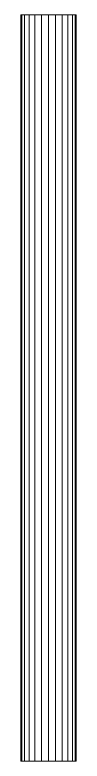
# Model space of a CAD drawing. Header units: inches. Extents: x -3325 to -59, y 5 to 733.
# Drawn here: x -2801.6 to -2799.7, y 158.05 to 183.76 of the extents above; entities that cross this region are included whole.
import ezdxf

# ---------------------------------------------------------------- set-up
doc = ezdxf.new("R2010")
doc.units = ezdxf.units.IN
doc.header["$MEASUREMENT"] = 0
doc.layers.add('P-PIPE', color=10, linetype='Continuous', lineweight=9)

msp = doc.modelspace()

# ---------------------------------------------------------------- linework, layer by layer
at = {"layer": 'P-PIPE', "color": 1}
msp.add_line((-2800.65, 183.756, 1076), (-2800.65, 158.049, 1076), dxfattribs=at)
msp.add_line((-2800.65, 183.756, 1076), (-2800.65, 158.049, 1076), dxfattribs=at)

# ---------------------------------------------------------------- meshes
mesh = msp.add_polyface(dxfattribs=at)
corners = [(-2801.6, 183.756, 1076), (-2801.567, 183.756, 1076.246), (-2801.472, 183.756, 1076.475), (-2801.321, 183.756, 1076.672), (-2801.125, 183.756, 1076.823), (-2800.896, 183.756, 1076.918), (-2800.65, 183.756, 1076.95), (-2800.404, 183.756, 1076.918), (-2800.175, 183.756, 1076.823), (-2799.978, 183.756, 1076.672), (-2799.827, 183.756, 1076.475), (-2799.732, 183.756, 1076.246), (-2799.7, 183.756, 1076), (-2799.732, 183.756, 1075.754), (-2799.827, 183.756, 1075.525), (-2799.978, 183.756, 1075.328), (-2800.175, 183.756, 1075.177), (-2800.404, 183.756, 1075.082), (-2800.65, 183.756, 1075.05), (-2800.896, 183.756, 1075.082), (-2801.125, 183.756, 1075.177), (-2801.321, 183.756, 1075.328), (-2801.472, 183.756, 1075.525), (-2801.567, 183.756, 1075.754)]
mesh.append_faces([[corners[k] for k in face] for face in [(18, 16, 17)]], dxfattribs={"vtx0": -1, "color": 1})
mesh.append_faces([[corners[k] for k in face] for face in [(9, 4, 8)]], dxfattribs={"vtx0": -1, "vtx1": -1, "color": 1})
mesh.append_faces([[corners[k] for k in face] for face in [(21, 9, 15, 16)]], dxfattribs={"vtx0": -1, "vtx1": -1, "vtx3": -1, "color": 1})
mesh.append_faces([[corners[k] for k in face] for face in [(5, 6, 4), (14, 15, 13)]], dxfattribs={"vtx1": -1, "color": 1})
mesh.append_faces([[corners[k] for k in face] for face in [(3, 4, 9, 21), (20, 21, 16, 18)]], dxfattribs={"vtx1": -1, "vtx2": -1, "vtx3": -1, "color": 1})
mesh.append_faces([[corners[k] for k in face] for face in [(23, 0, 1), (18, 19, 20)]], dxfattribs={"vtx2": -1, "color": 1})
mesh.append_faces([[corners[k] for k in face] for face in [(1, 2, 3, 23), (6, 7, 8, 4), (9, 10, 11, 15), (21, 22, 23, 3), (11, 12, 13, 15)]], dxfattribs={"vtx2": -1, "vtx3": -1, "color": 1})
mesh = msp.add_polyface(dxfattribs=at)
corners = [(-2800.65, 183.756, 1076.95), (-2800.896, 183.756, 1076.918), (-2801.125, 183.756, 1076.823), (-2801.321, 183.756, 1076.672), (-2801.472, 183.756, 1076.475), (-2801.567, 183.756, 1076.246), (-2801.6, 183.756, 1076), (-2801.6, 158.049, 1076), (-2801.567, 158.049, 1076.246), (-2801.472, 158.049, 1076.475), (-2801.321, 158.049, 1076.672), (-2801.125, 158.049, 1076.823), (-2800.896, 158.049, 1076.918), (-2800.65, 158.049, 1076.95)]
mesh.append_faces([[corners[k] for k in face] for face in [(8, 9, 4, 5), (3, 4, 9, 10), (11, 12, 1, 2), (2, 3, 10, 11)]], dxfattribs={"vtx1": -1, "vtx3": -1, "color": 1})
mesh.append_faces([[corners[k] for k in face] for face in [(6, 7, 8, 5)]], dxfattribs={"vtx2": -1, "color": 1})
mesh.append_faces([[corners[k] for k in face] for face in [(12, 13, 0, 1)]], dxfattribs={"vtx3": -1, "color": 1})
mesh = msp.add_polyface(dxfattribs=at)
corners = [(-2801.6, 183.756, 1076), (-2801.567, 183.756, 1075.754), (-2801.472, 183.756, 1075.525), (-2801.321, 183.756, 1075.328), (-2801.125, 183.756, 1075.177), (-2800.896, 183.756, 1075.082), (-2800.65, 183.756, 1075.05), (-2800.65, 158.049, 1075.05), (-2800.896, 158.049, 1075.082), (-2801.125, 158.049, 1075.177), (-2801.321, 158.049, 1075.328), (-2801.472, 158.049, 1075.525), (-2801.567, 158.049, 1075.754), (-2801.6, 158.049, 1076)]
mesh.append_faces([[corners[k] for k in face] for face in [(7, 8, 5, 6)]], dxfattribs={"vtx1": -1, "color": 1})
mesh.append_faces([[corners[k] for k in face] for face in [(8, 9, 4, 5), (3, 4, 9, 10), (11, 12, 1, 2), (2, 3, 10, 11)]], dxfattribs={"vtx1": -1, "vtx3": -1, "color": 1})
mesh.append_faces([[corners[k] for k in face] for face in [(12, 13, 0, 1)]], dxfattribs={"vtx3": -1, "color": 1})
mesh = msp.add_polyface(dxfattribs=at)
corners = [(-2799.7, 183.756, 1076), (-2799.732, 183.756, 1076.246), (-2799.827, 183.756, 1076.475), (-2799.978, 183.756, 1076.672), (-2800.175, 183.756, 1076.823), (-2800.404, 183.756, 1076.918), (-2800.65, 183.756, 1076.95), (-2800.65, 158.049, 1076.95), (-2800.404, 158.049, 1076.918), (-2800.175, 158.049, 1076.823), (-2799.978, 158.049, 1076.672), (-2799.827, 158.049, 1076.475), (-2799.732, 158.049, 1076.246), (-2799.7, 158.049, 1076)]
mesh.append_faces([[corners[k] for k in face] for face in [(7, 8, 5, 6)]], dxfattribs={"vtx1": -1, "color": 1})
mesh.append_faces([[corners[k] for k in face] for face in [(8, 9, 4, 5), (3, 4, 9, 10), (11, 12, 1, 2), (2, 3, 10, 11)]], dxfattribs={"vtx1": -1, "vtx3": -1, "color": 1})
mesh.append_faces([[corners[k] for k in face] for face in [(12, 13, 0, 1)]], dxfattribs={"vtx3": -1, "color": 1})
mesh = msp.add_polyface(dxfattribs=at)
corners = [(-2800.65, 183.756, 1075.05), (-2800.404, 183.756, 1075.082), (-2800.175, 183.756, 1075.177), (-2799.978, 183.756, 1075.328), (-2799.827, 183.756, 1075.525), (-2799.732, 183.756, 1075.754), (-2799.7, 183.756, 1076), (-2799.7, 158.049, 1076), (-2799.732, 158.049, 1075.754), (-2799.827, 158.049, 1075.525), (-2799.978, 158.049, 1075.328), (-2800.175, 158.049, 1075.177), (-2800.404, 158.049, 1075.082), (-2800.65, 158.049, 1075.05)]
mesh.append_faces([[corners[k] for k in face] for face in [(7, 8, 5, 6)]], dxfattribs={"vtx1": -1, "color": 1})
mesh.append_faces([[corners[k] for k in face] for face in [(8, 9, 4, 5), (3, 4, 9, 10), (11, 12, 1, 2), (2, 3, 10, 11)]], dxfattribs={"vtx1": -1, "vtx3": -1, "color": 1})
mesh.append_faces([[corners[k] for k in face] for face in [(12, 13, 0, 1)]], dxfattribs={"vtx3": -1, "color": 1})
mesh = msp.add_polyface(dxfattribs=at)
corners = [(-2801.6, 158.049, 1076), (-2801.567, 158.049, 1075.754), (-2801.472, 158.049, 1075.525), (-2801.321, 158.049, 1075.328), (-2801.125, 158.049, 1075.177), (-2800.896, 158.049, 1075.082), (-2800.65, 158.049, 1075.05), (-2800.404, 158.049, 1075.082), (-2800.175, 158.049, 1075.177), (-2799.978, 158.049, 1075.328), (-2799.827, 158.049, 1075.525), (-2799.732, 158.049, 1075.754), (-2799.7, 158.049, 1076), (-2799.732, 158.049, 1076.246), (-2799.827, 158.049, 1076.475), (-2799.978, 158.049, 1076.672), (-2800.175, 158.049, 1076.823), (-2800.404, 158.049, 1076.918), (-2800.65, 158.049, 1076.95), (-2800.896, 158.049, 1076.918), (-2801.125, 158.049, 1076.823), (-2801.321, 158.049, 1076.672), (-2801.472, 158.049, 1076.475), (-2801.567, 158.049, 1076.246)]
mesh.append_faces([[corners[k] for k in face] for face in [(18, 16, 17)]], dxfattribs={"vtx0": -1, "color": 1})
mesh.append_faces([[corners[k] for k in face] for face in [(16, 20, 15)]], dxfattribs={"vtx0": -1, "vtx1": -1, "color": 1})
mesh.append_faces([[corners[k] for k in face] for face in [(3, 9, 15)]], dxfattribs={"vtx0": -1, "vtx1": -1, "vtx2": -1, "color": 1})
mesh.append_faces([[corners[k] for k in face] for face in [(15, 20, 21, 3)]], dxfattribs={"vtx0": -1, "vtx2": -1, "vtx3": -1, "color": 1})
mesh.append_faces([[corners[k] for k in face] for face in [(12, 13, 11), (7, 8, 6)]], dxfattribs={"vtx1": -1, "color": 1})
mesh.append_faces([[corners[k] for k in face] for face in [(3, 4, 8, 9)]], dxfattribs={"vtx1": -1, "vtx3": -1, "color": 1})
mesh.append_faces([[corners[k] for k in face] for face in [(23, 0, 1)]], dxfattribs={"vtx2": -1, "color": 1})
mesh.append_faces([[corners[k] for k in face] for face in [(18, 19, 20, 16), (21, 22, 23, 1), (13, 14, 15, 9), (1, 2, 3, 21), (4, 5, 6, 8), (9, 10, 11, 13)]], dxfattribs={"vtx2": -1, "vtx3": -1, "color": 1})

doc.saveas('drawing.dxf')
